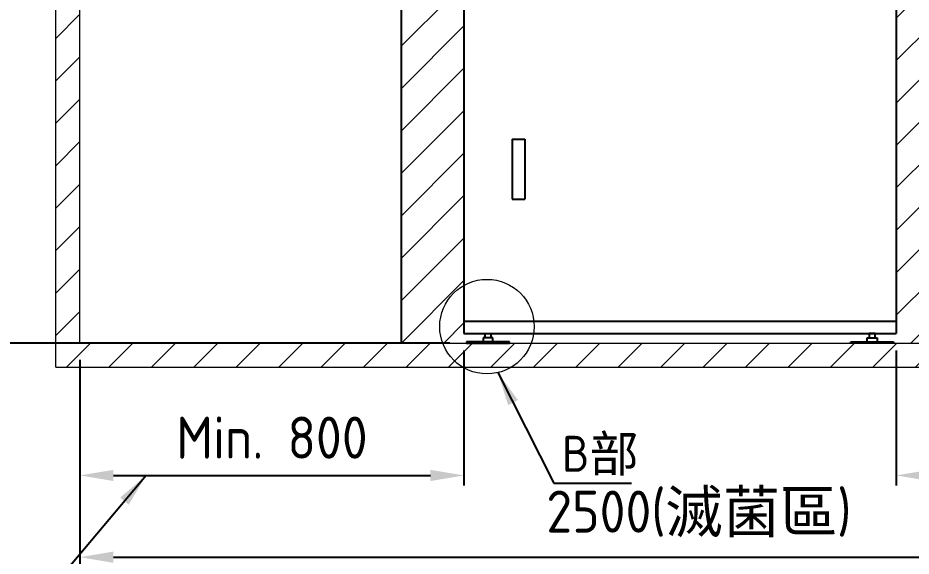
# Model space of a CAD drawing. Header units: millimetres. Extents: x -180913 to 13185, y -18310 to 9270.
# Drawn here: x 4703 to 6563, y 1742 to 2863 of the extents above; entities that cross this region are included whole.
import ezdxf

# ---------------------------------------------------------------- set-up
doc = ezdxf.new("R2010")
doc.units = ezdxf.units.MM
doc.header["$MEASUREMENT"] = 0
doc.linetypes.add('HIDDEN', pattern=[9.525, 6.35, -3.175])
doc.layers.get('0').update_dxf_attribs({"lineweight": 25})
for name, color, linetype, lineweight in [('D', 3, 'Continuous', 13), ('H', 2, 'HIDDEN', 15), ('S', 4, 'Continuous', 15)]:
    doc.layers.add(name, color=color, linetype=linetype, lineweight=lineweight)
doc.styles.get("Standard").update_dxf_attribs({"font": 'KAIU.TTF'})
doc.styles.add('STU25', font='isocp2.shx')
doc.dimstyles.new('STU25', dxfattribs={"dimscale": 35, "dimtxt": 2.5, "dimasz": 2, "dimexe": 0.6, "dimexo": 1, "dimgap": 1, "dimtad": 1, "dimdsep": 46, "dimtxsty": 'STU25', "dimcen": 2, "dimazin": 2, "dimtfac": 1, "dimtmove": 0, "dimatfit": 3, "dimfxl": 0, "dimtolj": 1, "dimtzin": 0, "dimarcsym": 0})
doc.dimstyles.new('STU25$7', dxfattribs={"dimscale": 35, "dimtxt": 2.5, "dimasz": 2, "dimexe": 1.25, "dimexo": 0.625, "dimgap": 1, "dimtad": 0, "dimdec": 4, "dimdsep": 46, "dimtxsty": 'STU25', "dimcen": 2.5, "dimazin": 2, "dimtfac": 1, "dimtdec": 4, "dimtmove": 0, "dimatfit": 3, "dimfxl": 0, "dimtolj": 1, "dimtzin": 0, "dimarcsym": 0})

# ---------------------------------------------------------------- blocks, each defined once
blk = doc.blocks.new('*D3')
at = {"layer": 'D', "color": 0, "lineweight": -2}
for p, q in [((4832.3, 2150.6), (4832.3, 1718.9)), ((7332.3, 2150.6), (7332.3, 1718.9)), ((4902.3, 1739.9), (7262.3, 1739.9))]:
    blk.add_line(p, q, dxfattribs=at)
at = {"layer": 'D', "color": 0}
for points in [[(4902.3, 1751.6), (4902.3, 1728.2), (4832.3, 1739.9)], [(7262.3, 1728.2), (7262.3, 1751.6), (7332.3, 1739.9)]]:
    blk.add_solid(points, dxfattribs=at)
at = {"layer": 'Defpoints', "color": 0}
for p in [(4832.3, 2185.6), (7332.3, 2185.6), (7332.3, 1739.9)]:
    blk.add_point(p, dxfattribs=at)
at = {"layer": 'D', "color": 0, "insert": (6121.5, 1830), "char_height": 87.5, "attachment_point": 5, "style": 'STU25'}
blk.add_mtext('\\A1;2500({\\f標楷體|b0|i0|c136|p65;滅菌區})', dxfattribs=at)
blk = doc.blocks.new('*D5')
at = {"layer": 'D', "color": 0, "lineweight": -2}
for p, q in [((5632.3, 2170.6), (5632.3, 1889.2)), ((4832.3, 2150.6), (4832.3, 1889.2)), ((4902.3, 1910.2), (5562.3, 1910.2))]:
    blk.add_line(p, q, dxfattribs=at)
at = {"layer": 'D', "color": 0}
for points in [[(4902.3, 1921.8), (4902.3, 1898.5), (4832.3, 1910.2)], [(5562.3, 1898.5), (5562.3, 1921.8), (5632.3, 1910.2)]]:
    blk.add_solid(points, dxfattribs=at)
at = {"layer": 'Defpoints', "color": 0}
for p in [(5632.3, 2205.6), (4832.3, 2185.6), (5632.3, 1910.2)]:
    blk.add_point(p, dxfattribs=at)
at = {"layer": 'D', "color": 0, "insert": (5232.3, 1988.9), "char_height": 87.5, "attachment_point": 5, "style": 'STU25'}
blk.add_mtext('\\A1;Min. 800', dxfattribs=at)
blk = doc.blocks.new('*D6')
at = {"layer": 'D', "color": 0, "lineweight": -2}
for p, q in [((6532.3, 2170.6), (6532.3, 1889.2)), ((7332.3, 2150.6), (7332.3, 1889.2)), ((6602.3, 1910.2), (7262.3, 1910.2))]:
    blk.add_line(p, q, dxfattribs=at)
at = {"layer": 'D', "color": 0}
for points in [[(6602.3, 1921.8), (6602.3, 1898.5), (6532.3, 1910.2)], [(7262.3, 1898.5), (7262.3, 1921.8), (7332.3, 1910.2)]]:
    blk.add_solid(points, dxfattribs=at)
at = {"layer": 'Defpoints', "color": 0}
for p in [(6532.3, 2205.6), (7332.3, 2185.6), (7332.3, 1910.2)]:
    blk.add_point(p, dxfattribs=at)
at = {"layer": 'D', "color": 0, "insert": (6932.3, 1988.9), "char_height": 87.5, "attachment_point": 5, "style": 'STU25'}
blk.add_mtext('\\A1;Min. 800', dxfattribs=at)
blk = doc.blocks.new('*D7')
at = {"layer": 'D', "color": 0, "lineweight": -2}
for p, q in [((5597.3, 3985.6), (4629.2, 3985.6)), ((4650.2, 3915.6), (4650.2, 2255.6)), ((5602.8, 2185.6), (4629.2, 2185.6))]:
    blk.add_line(p, q, dxfattribs=at)
at = {"layer": 'D', "color": 0}
for points in [[(4661.9, 3915.6), (4638.6, 3915.6), (4650.2, 3985.6)], [(4638.6, 2255.6), (4661.9, 2255.6), (4650.2, 2185.6)]]:
    blk.add_solid(points, dxfattribs=at)
at = {"layer": 'Defpoints', "color": 0}
for p in [(5632.3, 3985.6), (4650.2, 2185.6), (5637.8, 2185.6)]:
    blk.add_point(p, dxfattribs=at)
at = {"layer": 'D', "color": 0, "insert": (4571.5, 3085.6), "char_height": 87.5, "attachment_point": 5, "rotation": 90, "style": 'STU25'}
blk.add_mtext('\\A1;1800', dxfattribs=at)

msp = doc.modelspace()

# ---------------------------------------------------------------- hatches: boundary and pattern name
at = {"layer": 'D', "ltscale": 30}
h = msp.add_hatch(dxfattribs=at)
h.set_pattern_fill('ANSI31', color=256, scale=500, style=0)
h.set_pattern_definition([(45, (223369.664, 22505.405), (-44.194174, 44.194174), [])])
h.paths.add_polyline_path([(4832.308, 3972.488), (4832.308, 4885.554), (7332.308, 4885.554), (7332.308, 3972.488), (6663.093, 3972.488), (6663.093, 2185.554), (6532.308, 2185.554), (6532.308, 3985.554), (5632.308, 3985.554), (5632.308, 2185.554), (5501.524, 2185.554), (5501.524, 3972.488)])
at = {"layer": 'H', "ltscale": 5}
h = msp.add_hatch(dxfattribs=at)
h.set_pattern_fill('ANSI31', color=256, scale=500, style=0)
h.set_pattern_definition([(45, (223106.88, 22801.483), (-44.194174, 44.194174), [])])
h.paths.add_polyline_path([(7382.308, 2135.554), (7382.308, 4885.554), (7332.308, 4885.554), (7332.308, 2185.554), (4832.308, 2185.554), (4832.308, 4885.554), (4782.308, 4885.554), (4782.308, 2135.554)])
h.paths.add_polyline_path([(7382.308, 4885.554), (7332.308, 4885.554)], flags=16)
h.paths.add_polyline_path([(4782.308, 4885.554), (4832.308, 4885.554)], flags=16)

# ---------------------------------------------------------------- linework, layer by layer
for p, q in [((5501.524, 3972.488), (5501.524, 2185.554)), ((5632.308, 2885.554), (5632.308, 2205.554)), ((6532.308, 2885.554), (6532.308, 2205.554)), ((5732.308, 2610.554), (5732.308, 2485.554)), ((5732.308, 2610.554), (5759.308, 2610.554)), ((5759.308, 2610.554), (5759.308, 2485.554)), ((5732.308, 2485.554), (5759.308, 2485.554)), ((6532.308, 2230.554), (5632.308, 2230.554)), ((5632.308, 2205.554), (6532.308, 2205.554)), ((5671.916, 2196.554), (5671.916, 2188.554)), ((5692.701, 2196.554), (5671.916, 2196.554)), ((5676.308, 2196.554), (5676.308, 2205.554)), ((5676.308, 2205.554), (5688.308, 2205.554)), ((5688.308, 2205.554), (5688.308, 2196.554)), ((5692.701, 2188.554), (5692.701, 2196.554)), ((6471.916, 2196.554), (6492.701, 2196.554)), ((6471.916, 2188.554), (6471.916, 2196.554)), ((6488.308, 2205.554), (6476.308, 2205.554)), ((6476.308, 2205.554), (6476.308, 2196.554)), ((6488.308, 2196.554), (6488.308, 2205.554)), ((6492.701, 2196.554), (6492.701, 2188.554)), ((5726.808, 2188.554), (5637.808, 2188.554)), ((5637.808, 2188.554), (5637.808, 2185.554)), ((5637.808, 2185.554), (5726.808, 2185.554)), ((5726.808, 2185.554), (5726.808, 2188.554)), ((6437.808, 2185.554), (6437.808, 2188.554)), ((6437.808, 2188.554), (6526.808, 2188.554)), ((6526.808, 2185.554), (6437.808, 2185.554)), ((6526.808, 2188.554), (6526.808, 2185.554))]:
    msp.add_line(p, q)
at = {"layer": 'D'}
msp.add_circle((5680.204, 2220.121), 98.378, dxfattribs=at)
at = {"layer": 'S'}
for p, q in [((4782.308, 2135.554), (4782.308, 4885.554)), ((4832.308, 2185.554), (4832.308, 4885.554)), ((4832.308, 2185.554), (7332.308, 2185.554)), ((4782.308, 2135.554), (7382.308, 2135.554))]:
    msp.add_line(p, q, dxfattribs=at)

# ---------------------------------------------------------------- texts
at = {"layer": 'D', "insert": (5836.276, 1992.719), "char_height": 75, "attachment_point": 1}
msp.add_mtext('{\\Fisocp2.shx;\\C3;B\\f標楷體|b0|i0|c136|p65;部}', dxfattribs=at)

# ---------------------------------------------------------------- dimensions: what is measured, and where the dimension line sits
at = {"layer": 'D'}
dim = msp.add_linear_dim(base=(4650.237, 2185.554), p1=(5632.308, 3985.554), p2=(5637.808, 2185.554), angle=90, dimstyle='STU25', dxfattribs=at)
dim.commit()
dim.dimension.update_dxf_attribs({"geometry": '*D7', "text_midpoint": (4650.237, 3085.554), "dimtype": 160})
dim = msp.add_linear_dim(base=(5632.308, 1910.171), p1=(4832.308, 2185.554), p2=(5632.308, 2205.554), text='Min. <>', dimstyle='STU25', dxfattribs=at)
dim.commit()
dim.dimension.update_dxf_attribs({"geometry": '*D5', "text_midpoint": (5232.308, 1988.921)})
for base, p1, text, picture, middle in [((7332.308, 1910.171), (6532.308, 2205.554), 'Min. <>', '*D6', (6932.308, 1910.171)), ((7332.308, 1739.89), (4832.308, 2185.554), '<>({\\f標楷體|b0|i0|c136|p65;滅菌區})', '*D3', (6121.482, 1739.89))]:
    dim = msp.add_linear_dim(base=base, p1=p1, p2=(7332.308, 2185.554), text=text, dimstyle='STU25', dxfattribs=at)
    dim.commit()
    dim.dimension.update_dxf_attribs({"geometry": picture, "text_midpoint": middle, "dimtype": 160})

# ---------------------------------------------------------------- leaders
for points in [[(5702.795, 2124.372), (5819.572, 1893.805), (5981.361, 1893.805)], [(4970.326, 1910.171), (4717.558, 1610.212), (3522.24, 1610.212)]]:
    msp.add_leader(points, dimstyle='STU25$7', override={"dimgap": 1, "dimtad": 0}, dxfattribs=at)

doc.saveas('drawing.dxf')
